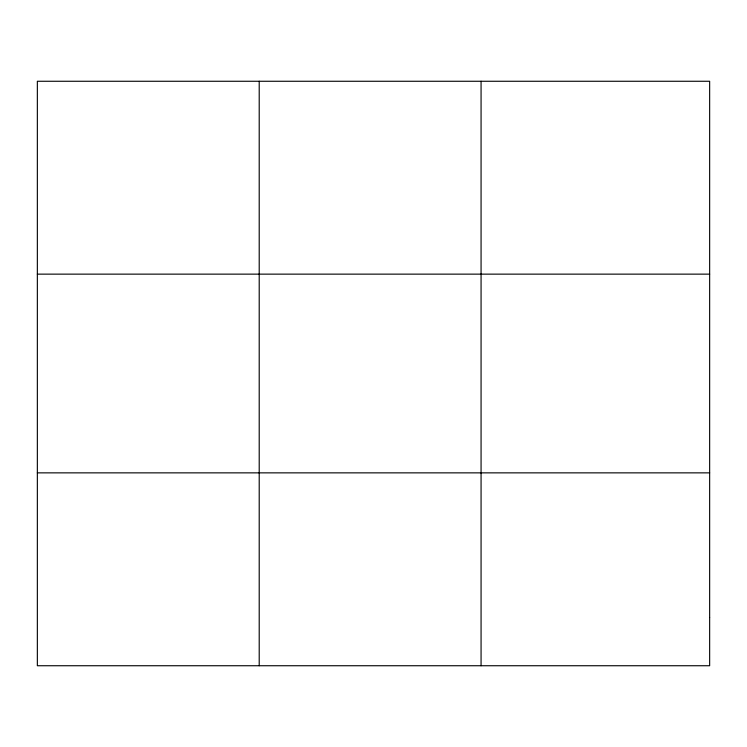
<?xml version="1.0" encoding="UTF-8"?>
<svg xmlns="http://www.w3.org/2000/svg" width="747" height="747" viewBox="0 0 747 747"><rect width="100%" height="100%" fill="white"/><g stroke="black" fill="none" stroke-linecap="round" stroke-linejoin="round"><path stroke-width="1.12" d="M259.209 665.736L259.209 81.264M481.068 665.736L481.068 81.264M37.35 274.14L709.65 274.14M37.35 472.86L709.65 472.86M709.65 617.517L709.65 665.736L37.35 665.736L37.35 81.264L709.65 81.264L709.65 617.517"/></g></svg>
